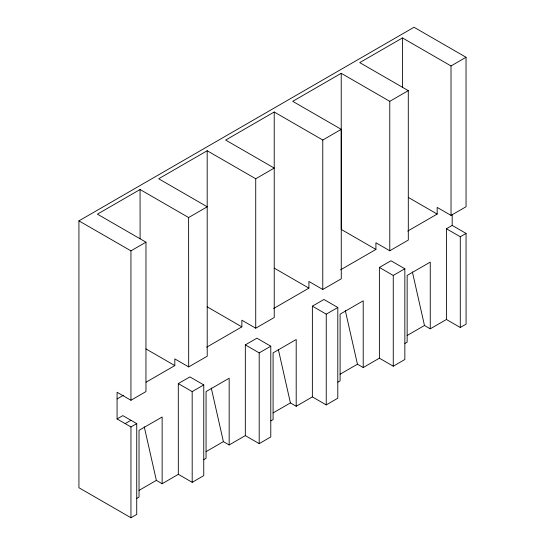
<?xml version="1.0" encoding="UTF-8"?>
<svg xmlns="http://www.w3.org/2000/svg" width="545" height="545" viewBox="0 0 545 545"><rect width="100%" height="100%" fill="white"/><g stroke="black" fill="none" stroke-linecap="round" stroke-linejoin="round"><path stroke-width="0.82" d="M117.08 418.962L122.857 415.624L136.74 423.622L130.964 426.96L117.08 418.962L117.073 392.271L130.943 400.262L130.95 250.85L145.971 242.178L97.419 214.158L140.065 189.517L188.618 217.537L188.686 366.914L207.223 356.205L207.182 150.74L255.728 178.76L274.217 168.078L225.664 140.065L274.224 112.004L322.769 140.024L341.265 129.349L341.265 278.795L322.776 289.47L308.906 281.465L308.906 288.135L273.604 308.524M407.701 231.087L437.165 214.069L437.165 207.4L451.035 215.404L466.057 206.725L466.036 57.273L414.023 27.25L78.93 220.868L78.93 487.734L130.95 517.75L130.964 426.96M136.74 423.622L136.727 514.412L130.95 517.75M145.971 242.178L145.958 391.582L130.943 400.262M203.769 384.899L203.748 475.649L192.194 482.325L178.324 474.32L178.304 383.598L189.898 376.902L203.769 384.899L192.174 391.603L178.304 383.598M245.325 435.625L245.332 344.883L256.906 338.193L270.783 346.198L270.783 436.933L259.195 443.63L245.325 435.625L229.166 444.958L223.389 441.627L211.269 387.992M206.589 347.24L241.857 326.864L241.857 320.194L255.728 328.192L255.728 178.76M259.195 443.63L259.202 352.887L270.783 346.198M312.367 396.896L312.38 306.154L323.934 299.478L337.805 307.489L337.798 398.231L326.237 404.901L312.367 396.896L296.201 406.25L290.417 402.912L278.304 349.284M326.237 404.901L326.251 314.158L337.805 307.489M340.632 269.816L375.921 249.44L375.921 242.763L389.784 250.775L408.307 240.072L408.287 90.633L359.741 62.614L402.469 37.932L451.015 65.952L451.035 215.404M144.248 426.762L156.367 480.383L162.144 483.728L178.324 474.32M207.182 150.74L158.684 178.767L207.229 206.787L188.618 217.537M389.784 250.775L389.77 101.329L341.225 73.309L292.72 101.329L341.265 129.349M389.77 101.329L408.287 90.633M451.015 65.952L466.036 57.273M117.073 398.94L123.511 395.227M146.094 382.181L174.822 365.586L174.816 358.917L188.686 366.914M255.728 328.192L274.237 317.503L274.224 112.004M379.388 267.452L390.976 260.762L404.84 268.767L404.853 359.509L393.265 366.199L379.395 358.188L379.388 267.452L393.258 275.457L393.265 366.199M446.409 228.75L452.187 225.412L466.057 233.417L466.07 324.159L460.287 327.497L446.423 319.486L446.409 228.75L460.28 236.755L460.287 327.497M125.18 423.629L130.957 420.29M460.28 236.755L466.057 233.417M393.258 275.457L404.84 268.767M139.03 490.398L156.367 480.383M206.051 451.635L223.389 441.627M273.086 412.926L290.417 402.912M340.1 374.211L357.438 364.203L363.215 367.541L379.395 358.188M407.142 335.488L424.48 325.481L430.257 328.819L446.423 319.486M203.85 459.578L206.058 458.304L206.058 391.582L229.166 378.237L229.166 444.958M270.879 420.869L273.086 419.595L273.086 352.874L296.201 339.521L296.201 406.25M337.9 382.161L340.1 380.887L340.1 314.165L363.215 300.813L363.215 367.541M404.942 343.439L407.149 342.165L407.149 275.443L430.257 262.097L430.257 328.819M136.829 498.348L139.03 497.074L139.03 430.346L162.144 417L162.144 483.728M408.266 197.392L437.165 214.069M375.921 249.44L341.238 229.425L341.225 73.309M274.23 268.126L308.906 288.135M312.38 306.154L326.251 314.158M78.93 220.868L130.95 250.85M207.182 306.849L241.857 326.864M245.332 344.883L259.202 352.887M145.924 348.909L174.822 365.586M412.361 271.853L424.48 325.481M345.319 310.575L357.438 364.203M192.174 391.603L192.194 482.325M140.065 189.517L140.092 238.71M452.187 214.566L452.187 225.412M402.469 37.932L402.476 87.145M322.769 140.024L322.776 289.47"/></g></svg>
